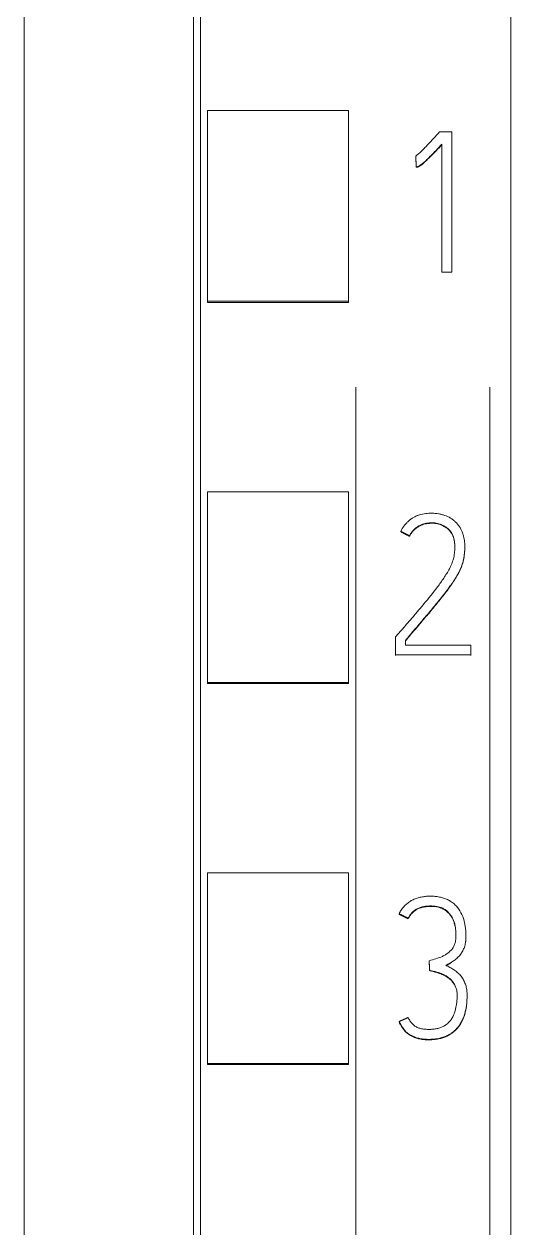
# Model space of a CAD drawing. Header units: millimetres. Extents: x 1359 to 3577, y 1336 to 3557.
# Drawn here: x 2604.27 to 2611.17, y 2962.39 to 2979.45 of the extents above; entities that cross this region are included whole.
import ezdxf

# ---------------------------------------------------------------- set-up
doc = ezdxf.new("R2010")
doc.units = ezdxf.units.MM
doc.layers.add('000-PI-Oprema', color=30, linetype='Continuous', lineweight=5)

msp = doc.modelspace()

# ---------------------------------------------------------------- linework, layer by layer
at = {"layer": '000-PI-Oprema', "color": 0, "linetype": 'ByBlock', "lineweight": 0}
for p, q in [((2611.171, 3041.237), (2611.171, 2927.819)), ((2606.771, 2930.141), (2606.771, 3038.956)), ((2606.871, 2975.522), (2606.871, 2978.224)), ((2606.871, 2978.224), (2608.871, 2978.224)), ((2608.871, 2975.522), (2608.871, 2978.224)), ((2610.332, 2977.922), (2610.158, 2977.922)), ((2610.332, 2975.934), (2610.332, 2977.922)), ((2610.194, 2977.75), (2610.194, 2975.934)), ((2609.822, 2977.577), (2609.822, 2977.57)), ((2609.83, 2977.429), (2609.83, 2977.423)), ((2610.194, 2975.934), (2610.332, 2975.934)), ((2606.871, 2975.506), (2606.871, 2975.522)), ((2606.871, 2975.522), (2608.871, 2975.522)), ((2608.871, 2975.506), (2608.871, 2975.522)), ((2606.871, 2975.506), (2608.871, 2975.506)), ((2608.971, 2974.306), (2608.971, 2910.351)), ((2610.871, 2974.306), (2610.871, 2910.351)), ((2606.871, 2970.12), (2606.871, 2972.822)), ((2606.871, 2972.822), (2608.871, 2972.822)), ((2608.871, 2970.12), (2608.871, 2972.822)), ((2609.611, 2972.261), (2609.611, 2972.255)), ((2609.736, 2972.197), (2609.736, 2972.191)), ((2610.518, 2972.029), (2610.518, 2972.035)), ((2609.536, 2970.765), (2609.536, 2970.51)), ((2609.675, 2970.648), (2609.675, 2970.715)), ((2610.601, 2970.648), (2609.675, 2970.648)), ((2610.601, 2970.51), (2610.601, 2970.648)), ((2609.536, 2970.51), (2609.536, 2970.504)), ((2609.536, 2970.51), (2610.601, 2970.51)), ((2610.601, 2970.51), (2610.601, 2970.504)), ((2606.871, 2970.106), (2606.871, 2970.12)), ((2606.871, 2970.12), (2608.871, 2970.12)), ((2606.871, 2970.106), (2608.871, 2970.106)), ((2608.871, 2970.106), (2608.871, 2970.12)), ((2606.871, 2964.719), (2606.871, 2967.42)), ((2606.871, 2967.42), (2608.871, 2967.42)), ((2608.871, 2964.719), (2608.871, 2967.42)), ((2609.587, 2966.841), (2609.587, 2966.835)), ((2609.715, 2966.778), (2609.715, 2966.771)), ((2610.533, 2966.523), (2610.533, 2966.529)), ((2610.012, 2966.176), (2610.012, 2966.17)), ((2610.02, 2966.038), (2610.02, 2966.031)), ((2610.55, 2965.67), (2610.55, 2965.676)), ((2609.587, 2965.314), (2609.587, 2965.308)), ((2606.871, 2964.706), (2606.871, 2964.719)), ((2606.871, 2964.719), (2608.871, 2964.719)), ((2606.871, 2964.706), (2608.871, 2964.706)), ((2608.871, 2964.706), (2608.871, 2964.719))]:
    msp.add_line(p, q, dxfattribs=at)
for points, knots in [([(2606.671, 2929.856), (2606.671, 2933.196), (2606.671, 2941.161), (2606.671, 2953.801), (2606.671, 2969.287), (2606.671, 2983.582), (2606.671, 2997.792), (2606.671, 3012.358), (2606.671, 3026.528), (2606.671, 3036.098), (2606.671, 3039.142)], [0, 0, 0, 0, 0.091483, 0.21812, 0.346206, 0.515858, 0.610111, 0.736264, 0.916066, 1, 1, 1, 1]), ([(2604.271, 3036.077), (2604.271, 3034.053), (2604.271, 3025.504), (2604.271, 3012.358), (2604.271, 2997.792), (2604.271, 2983.582), (2604.271, 2969.287), (2604.271, 2953.801), (2604.271, 2941.043), (2604.271, 2932.161), (2604.271, 2927.904), (2604.271, 2927.106)], [0, 0, 0, 0, 0.055935, 0.236292, 0.362833, 0.457376, 0.627551, 0.756032, 0.883059, 0.978086, 1, 1, 1, 1]), ([(2610.158, 2977.922), (2610.131, 2977.892), (2610.104, 2977.862), (2610.05, 2977.803), (2610.022, 2977.774), (2609.981, 2977.73), (2609.967, 2977.715), (2609.939, 2977.686), (2609.925, 2977.672), (2609.897, 2977.643), (2609.882, 2977.63), (2609.852, 2977.603), (2609.837, 2977.589), (2609.822, 2977.577)], [0, 0, 0, 0, 0.25, 0.25, 0.5, 0.5, 0.625, 0.625, 0.75, 0.75, 0.875, 0.875, 1, 1, 1, 1]), ([(2609.83, 2977.429), (2609.835, 2977.429), (2609.84, 2977.43), (2609.851, 2977.432), (2609.856, 2977.433), (2609.865, 2977.437), (2609.87, 2977.439), (2609.879, 2977.444), (2609.883, 2977.447), (2609.896, 2977.456), (2609.904, 2977.462), (2609.92, 2977.475), (2609.928, 2977.482), (2609.951, 2977.502), (2609.966, 2977.516), (2609.995, 2977.544), (2610.01, 2977.558), (2610.053, 2977.602), (2610.081, 2977.631), (2610.138, 2977.691), (2610.166, 2977.721), (2610.194, 2977.75)], [0, 0, 0, 0, 0.03125, 0.03125, 0.0625, 0.0625, 0.09375, 0.09375, 0.125, 0.125, 0.1875, 0.1875, 0.25, 0.25, 0.375, 0.375, 0.5, 0.5, 0.75, 0.75, 1, 1, 1, 1]), ([(2610.194, 2977.744), (2610.166, 2977.714), (2610.138, 2977.684), (2610.081, 2977.625), (2610.053, 2977.596), (2610.01, 2977.552), (2609.995, 2977.538), (2609.965, 2977.51), (2609.95, 2977.496), (2609.927, 2977.475), (2609.92, 2977.469), (2609.904, 2977.456), (2609.896, 2977.45), (2609.883, 2977.441), (2609.879, 2977.438), (2609.87, 2977.433), (2609.865, 2977.431), (2609.856, 2977.427), (2609.851, 2977.426), (2609.84, 2977.424), (2609.835, 2977.423), (2609.83, 2977.423)], [0, 0, 0, 0, 0.25, 0.25, 0.5, 0.5, 0.625, 0.625, 0.75, 0.75, 0.8125, 0.8125, 0.875, 0.875, 0.90625, 0.90625, 0.9375, 0.9375, 0.96875, 0.96875, 1, 1, 1, 1]), ([(2609.675, 2970.715), (2609.714, 2970.761), (2609.753, 2970.807), (2609.831, 2970.899), (2609.87, 2970.945), (2609.948, 2971.036), (2609.987, 2971.082), (2610.065, 2971.174), (2610.103, 2971.221), (2610.179, 2971.314), (2610.217, 2971.361), (2610.271, 2971.433), (2610.289, 2971.458), (2610.324, 2971.507), (2610.342, 2971.532), (2610.375, 2971.582), (2610.391, 2971.607), (2610.421, 2971.659), (2610.436, 2971.686), (2610.454, 2971.727), (2610.46, 2971.741), (2610.472, 2971.769), (2610.477, 2971.783), (2610.491, 2971.826), (2610.498, 2971.856), (2610.509, 2971.915), (2610.513, 2971.944), (2610.517, 2971.989), (2610.518, 2972.004), (2610.518, 2972.035), (2610.518, 2972.05), (2610.516, 2972.095), (2610.513, 2972.125), (2610.505, 2972.17), (2610.502, 2972.184), (2610.494, 2972.214), (2610.49, 2972.228), (2610.479, 2972.257), (2610.473, 2972.271), (2610.46, 2972.298), (2610.452, 2972.311), (2610.44, 2972.33), (2610.436, 2972.336), (2610.427, 2972.348), (2610.422, 2972.354), (2610.408, 2972.372), (2610.397, 2972.383), (2610.376, 2972.404), (2610.365, 2972.415), (2610.347, 2972.428), (2610.341, 2972.433), (2610.328, 2972.441), (2610.322, 2972.445), (2610.289, 2972.465), (2610.261, 2972.477), (2610.218, 2972.492), (2610.203, 2972.496), (2610.174, 2972.504), (2610.159, 2972.507), (2610.129, 2972.513), (2610.114, 2972.514), (2610.084, 2972.517), (2610.069, 2972.518), (2610.039, 2972.519), (2610.024, 2972.519), (2609.994, 2972.517), (2609.978, 2972.516), (2609.933, 2972.511), (2609.903, 2972.505), (2609.86, 2972.491), (2609.846, 2972.486), (2609.825, 2972.477), (2609.818, 2972.473), (2609.805, 2972.466), (2609.798, 2972.463), (2609.765, 2972.444), (2609.741, 2972.426), (2609.707, 2972.396), (2609.696, 2972.385), (2609.676, 2972.363), (2609.666, 2972.351), (2609.639, 2972.315), (2609.624, 2972.289), (2609.611, 2972.261)], [0, 0, 0, 0, 0.0625, 0.0625, 0.125, 0.125, 0.1875, 0.1875, 0.25, 0.25, 0.3125, 0.3125, 0.34375, 0.34375, 0.375, 0.375, 0.40625, 0.40625, 0.4375, 0.4375, 0.453125, 0.453125, 0.46875, 0.46875, 0.5, 0.5, 0.53125, 0.53125, 0.546875, 0.546875, 0.5625, 0.5625, 0.59375, 0.59375, 0.609375, 0.609375, 0.625, 0.625, 0.640625, 0.640625, 0.65625, 0.65625, 0.664063, 0.664063, 0.671875, 0.671875, 0.6875, 0.6875, 0.703125, 0.703125, 0.710938, 0.710938, 0.71875, 0.71875, 0.75, 0.75, 0.765625, 0.765625, 0.78125, 0.78125, 0.796875, 0.796875, 0.8125, 0.8125, 0.828125, 0.828125, 0.84375, 0.84375, 0.875, 0.875, 0.890625, 0.890625, 0.898438, 0.898438, 0.90625, 0.90625, 0.9375, 0.9375, 0.953125, 0.953125, 0.96875, 0.96875, 1, 1, 1, 1]), ([(2609.736, 2972.197), (2609.747, 2972.221), (2609.761, 2972.243), (2609.785, 2972.273), (2609.794, 2972.282), (2609.812, 2972.301), (2609.822, 2972.309), (2609.854, 2972.332), (2609.876, 2972.344), (2609.925, 2972.364), (2609.95, 2972.371), (2609.988, 2972.378), (2610.001, 2972.38), (2610.026, 2972.382), (2610.04, 2972.383), (2610.079, 2972.382), (2610.104, 2972.38), (2610.142, 2972.371), (2610.155, 2972.368), (2610.179, 2972.359), (2610.191, 2972.354), (2610.226, 2972.338), (2610.248, 2972.324), (2610.279, 2972.3), (2610.288, 2972.291), (2610.306, 2972.272), (2610.314, 2972.262), (2610.326, 2972.246), (2610.329, 2972.24), (2610.336, 2972.229), (2610.345, 2972.212), (2610.352, 2972.194), (2610.36, 2972.169), (2610.363, 2972.156), (2610.369, 2972.131), (2610.371, 2972.118), (2610.374, 2972.093), (2610.375, 2972.08), (2610.377, 2972.054), (2610.377, 2972.041), (2610.377, 2972.015), (2610.376, 2972.002), (2610.374, 2971.976), (2610.373, 2971.963), (2610.368, 2971.925), (2610.363, 2971.899), (2610.353, 2971.862), (2610.35, 2971.85), (2610.341, 2971.825), (2610.337, 2971.813), (2610.322, 2971.777), (2610.311, 2971.754), (2610.287, 2971.708), (2610.274, 2971.686), (2610.248, 2971.642), (2610.234, 2971.621), (2610.191, 2971.557), (2610.162, 2971.515), (2610.069, 2971.391), (2610.004, 2971.312), (2609.905, 2971.193), (2609.872, 2971.154), (2609.805, 2971.076), (2609.772, 2971.037), (2609.704, 2970.959), (2609.671, 2970.92), (2609.603, 2970.842), (2609.57, 2970.804), (2609.536, 2970.765)], [0, 0, 0, 0, 0.03125, 0.03125, 0.046875, 0.046875, 0.0625, 0.0625, 0.09375, 0.09375, 0.125, 0.125, 0.140625, 0.140625, 0.15625, 0.15625, 0.1875, 0.1875, 0.203125, 0.203125, 0.21875, 0.21875, 0.25, 0.25, 0.265625, 0.265625, 0.28125, 0.28125, 0.289063, 0.289063, 0.296875, 0.3125, 0.3125, 0.328125, 0.328125, 0.34375, 0.34375, 0.359375, 0.359375, 0.375, 0.375, 0.390625, 0.390625, 0.40625, 0.40625, 0.4375, 0.4375, 0.453125, 0.453125, 0.46875, 0.46875, 0.5, 0.5, 0.53125, 0.53125, 0.5625, 0.5625, 0.625, 0.625, 0.75, 0.75, 0.8125, 0.8125, 0.875, 0.875, 0.9375, 0.9375, 1, 1, 1, 1]), ([(2610.377, 2972.026), (2610.377, 2972.036), (2610.377, 2972.047), (2610.375, 2972.07), (2610.374, 2972.083), (2610.371, 2972.108), (2610.369, 2972.121), (2610.364, 2972.147), (2610.361, 2972.16), (2610.353, 2972.184), (2610.349, 2972.196), (2610.34, 2972.214), (2610.337, 2972.22), (2610.331, 2972.231), (2610.327, 2972.237), (2610.309, 2972.264), (2610.291, 2972.283), (2610.266, 2972.304), (2610.261, 2972.308), (2610.25, 2972.315), (2610.234, 2972.326), (2610.206, 2972.342), (2610.182, 2972.352), (2610.157, 2972.361), (2610.144, 2972.364), (2610.106, 2972.373), (2610.081, 2972.376), (2610.028, 2972.377), (2609.989, 2972.373), (2609.951, 2972.365), (2609.926, 2972.357), (2609.914, 2972.353), (2609.89, 2972.343), (2609.878, 2972.338), (2609.855, 2972.325), (2609.844, 2972.319), (2609.812, 2972.295), (2609.794, 2972.277), (2609.769, 2972.247), (2609.762, 2972.236), (2609.748, 2972.214), (2609.742, 2972.203), (2609.736, 2972.191)], [0, 0, 0, 0, 0.034384, 0.034384, 0.076368, 0.076368, 0.118351, 0.118351, 0.160334, 0.160334, 0.202317, 0.202317, 0.223309, 0.223309, 0.244301, 0.244301, 0.328267, 0.328267, 0.349259, 0.349259, 0.370251, 0.412234, 0.454217, 0.454217, 0.496201, 0.496201, 0.580167, 0.580167, 0.664134, 0.706117, 0.706117, 0.7481, 0.7481, 0.790084, 0.790084, 0.832067, 0.832067, 0.916033, 0.916033, 0.958017, 0.958017, 1, 1, 1, 1]), ([(2610.518, 2972.028), (2610.518, 2972.023), (2610.518, 2972.017), (2610.518, 2971.996), (2610.517, 2971.981), (2610.513, 2971.936), (2610.509, 2971.906), (2610.498, 2971.847), (2610.49, 2971.818), (2610.476, 2971.775), (2610.471, 2971.761), (2610.46, 2971.732), (2610.454, 2971.719), (2610.435, 2971.677), (2610.42, 2971.651), (2610.39, 2971.599), (2610.374, 2971.574), (2610.341, 2971.524), (2610.324, 2971.499), (2610.289, 2971.451), (2610.271, 2971.426), (2610.216, 2971.355), (2610.179, 2971.307), (2610.103, 2971.214), (2610.064, 2971.168), (2609.987, 2971.075), (2609.948, 2971.03), (2609.87, 2970.938), (2609.831, 2970.892), (2609.753, 2970.8), (2609.714, 2970.755), (2609.675, 2970.709)], [0, 0, 0, 0, 0.010377, 0.010377, 0.038652, 0.038652, 0.095202, 0.095202, 0.151752, 0.151752, 0.180027, 0.180027, 0.208302, 0.208302, 0.264851, 0.264851, 0.321401, 0.321401, 0.377951, 0.377951, 0.434501, 0.434501, 0.547601, 0.547601, 0.660701, 0.660701, 0.7738, 0.7738, 0.8869, 0.8869, 1, 1, 1, 1]), ([(2609.587, 2966.841), (2609.596, 2966.86), (2609.615, 2966.895), (2609.64, 2966.927), (2609.66, 2966.95), (2609.667, 2966.957), (2609.682, 2966.971), (2609.69, 2966.978), (2609.713, 2966.997), (2609.729, 2967.009), (2609.755, 2967.025), (2609.764, 2967.03), (2609.782, 2967.039), (2609.791, 2967.043), (2609.819, 2967.056), (2609.838, 2967.063), (2609.867, 2967.071), (2609.877, 2967.074), (2609.896, 2967.078), (2609.906, 2967.08), (2609.936, 2967.085), (2609.976, 2967.09), (2610.016, 2967.091), (2610.057, 2967.091), (2610.077, 2967.09), (2610.117, 2967.086), (2610.137, 2967.083), (2610.177, 2967.075), (2610.196, 2967.071), (2610.235, 2967.058), (2610.253, 2967.051), (2610.281, 2967.038), (2610.29, 2967.033), (2610.308, 2967.023), (2610.316, 2967.018), (2610.341, 2967.001), (2610.357, 2966.989), (2610.379, 2966.969), (2610.386, 2966.962), (2610.4, 2966.947), (2610.407, 2966.939), (2610.439, 2966.9), (2610.46, 2966.866), (2610.494, 2966.792), (2610.505, 2966.753), (2610.519, 2966.695), (2610.522, 2966.675), (2610.528, 2966.635), (2610.53, 2966.615), (2610.533, 2966.575), (2610.533, 2966.555), (2610.533, 2966.515), (2610.533, 2966.494), (2610.53, 2966.454), (2610.528, 2966.434), (2610.52, 2966.394), (2610.514, 2966.375), (2610.5, 2966.338), (2610.491, 2966.319), (2610.475, 2966.293), (2610.47, 2966.285), (2610.458, 2966.268), (2610.452, 2966.26), (2610.433, 2966.237), (2610.418, 2966.223), (2610.396, 2966.203), (2610.388, 2966.196), (2610.372, 2966.184), (2610.364, 2966.178), (2610.338, 2966.161), (2610.321, 2966.151), (2610.286, 2966.131), (2610.269, 2966.121), (2610.25, 2966.112)], [0, 0, 0, 0, 0.03125, 0.0625, 0.0625, 0.078125, 0.078125, 0.09375, 0.09375, 0.125, 0.125, 0.140625, 0.140625, 0.15625, 0.15625, 0.1875, 0.1875, 0.203125, 0.203125, 0.21875, 0.21875, 0.25, 0.28125, 0.28125, 0.3125, 0.3125, 0.34375, 0.34375, 0.375, 0.375, 0.40625, 0.40625, 0.421875, 0.421875, 0.4375, 0.4375, 0.46875, 0.46875, 0.484375, 0.484375, 0.5, 0.5, 0.5625, 0.5625, 0.625, 0.625, 0.65625, 0.65625, 0.6875, 0.6875, 0.71875, 0.71875, 0.75, 0.75, 0.78125, 0.78125, 0.8125, 0.8125, 0.84375, 0.84375, 0.859375, 0.859375, 0.875, 0.875, 0.90625, 0.90625, 0.921875, 0.921875, 0.9375, 0.9375, 0.96875, 0.96875, 1, 1, 1, 1]), ([(2610.012, 2966.176), (2610.044, 2966.185), (2610.075, 2966.195), (2610.138, 2966.215), (2610.169, 2966.225), (2610.215, 2966.245), (2610.229, 2966.253), (2610.258, 2966.27), (2610.271, 2966.279), (2610.291, 2966.294), (2610.297, 2966.3), (2610.309, 2966.311), (2610.315, 2966.317), (2610.332, 2966.335), (2610.342, 2966.348), (2610.355, 2966.369), (2610.359, 2966.376), (2610.367, 2966.391), (2610.37, 2966.398), (2610.379, 2966.422), (2610.383, 2966.438), (2610.389, 2966.47), (2610.391, 2966.487), (2610.392, 2966.52), (2610.392, 2966.536), (2610.392, 2966.585), (2610.389, 2966.618), (2610.381, 2966.667), (2610.378, 2966.683), (2610.372, 2966.707), (2610.369, 2966.715), (2610.364, 2966.731), (2610.361, 2966.739), (2610.352, 2966.762), (2610.345, 2966.777), (2610.328, 2966.806), (2610.319, 2966.82), (2610.299, 2966.846), (2610.288, 2966.859), (2610.27, 2966.876), (2610.264, 2966.881), (2610.251, 2966.891), (2610.244, 2966.896), (2610.223, 2966.91), (2610.208, 2966.918), (2610.178, 2966.93), (2610.162, 2966.935), (2610.129, 2966.943), (2610.113, 2966.946), (2610.08, 2966.95), (2610.064, 2966.952), (2610.031, 2966.952), (2610.014, 2966.952), (2609.981, 2966.95), (2609.964, 2966.948), (2609.931, 2966.943), (2609.915, 2966.94), (2609.891, 2966.932), (2609.883, 2966.93), (2609.868, 2966.924), (2609.86, 2966.921), (2609.845, 2966.914), (2609.837, 2966.91), (2609.823, 2966.901), (2609.816, 2966.897), (2609.796, 2966.882), (2609.783, 2966.871), (2609.76, 2966.847), (2609.75, 2966.834), (2609.731, 2966.807), (2609.723, 2966.792), (2609.715, 2966.778)], [0, 0, 0, 0, 0.0625, 0.0625, 0.125, 0.125, 0.15625, 0.15625, 0.1875, 0.1875, 0.203125, 0.203125, 0.21875, 0.21875, 0.25, 0.25, 0.265625, 0.265625, 0.28125, 0.28125, 0.3125, 0.3125, 0.34375, 0.34375, 0.375, 0.375, 0.4375, 0.4375, 0.46875, 0.46875, 0.484375, 0.484375, 0.5, 0.5, 0.53125, 0.53125, 0.5625, 0.5625, 0.59375, 0.59375, 0.609375, 0.609375, 0.625, 0.625, 0.65625, 0.65625, 0.6875, 0.6875, 0.71875, 0.71875, 0.75, 0.75, 0.78125, 0.78125, 0.8125, 0.8125, 0.84375, 0.84375, 0.859375, 0.859375, 0.875, 0.875, 0.890625, 0.890625, 0.90625, 0.90625, 0.9375, 0.9375, 0.96875, 0.96875, 1, 1, 1, 1]), ([(2609.715, 2966.771), (2609.723, 2966.786), (2609.731, 2966.8), (2609.749, 2966.828), (2609.759, 2966.84), (2609.777, 2966.858), (2609.783, 2966.864), (2609.795, 2966.875), (2609.802, 2966.88), (2609.815, 2966.89), (2609.822, 2966.894), (2609.836, 2966.903), (2609.843, 2966.907), (2609.866, 2966.917), (2609.881, 2966.923), (2609.913, 2966.933), (2609.929, 2966.936), (2609.962, 2966.942), (2609.978, 2966.943), (2610.011, 2966.946), (2610.028, 2966.946), (2610.078, 2966.945), (2610.111, 2966.942), (2610.151, 2966.932), (2610.159, 2966.93), (2610.175, 2966.925), (2610.183, 2966.922), (2610.206, 2966.913), (2610.22, 2966.905), (2610.242, 2966.892), (2610.248, 2966.887), (2610.262, 2966.877), (2610.268, 2966.871), (2610.286, 2966.855), (2610.297, 2966.842), (2610.313, 2966.823), (2610.317, 2966.816), (2610.327, 2966.802), (2610.34, 2966.781), (2610.351, 2966.759), (2610.363, 2966.728), (2610.368, 2966.712), (2610.377, 2966.682), (2610.38, 2966.669), (2610.382, 2966.655)], [0, 0, 0, 0, 0.055991, 0.055991, 0.111982, 0.111982, 0.139978, 0.139978, 0.167973, 0.167973, 0.195969, 0.195969, 0.223964, 0.223964, 0.279955, 0.279955, 0.335946, 0.335946, 0.391937, 0.391937, 0.447928, 0.447928, 0.55991, 0.55991, 0.587906, 0.587906, 0.615901, 0.615901, 0.671892, 0.671892, 0.699888, 0.699888, 0.727884, 0.727884, 0.783875, 0.783875, 0.81187, 0.81187, 0.839866, 0.895857, 0.895857, 0.951848, 0.951848, 1, 1, 1, 1]), ([(2610.528, 2966.43), (2610.529, 2966.442), (2610.531, 2966.454), (2610.533, 2966.485), (2610.533, 2966.504), (2610.533, 2966.522)], [0, 0, 0, 0, 0.4, 0.4, 1, 1, 1, 1]), ([(2610.25, 2966.106), (2610.268, 2966.115), (2610.286, 2966.125), (2610.312, 2966.139), (2610.32, 2966.144), (2610.328, 2966.149)], [0, 0, 0, 0, 0.680967, 0.680967, 1, 1, 1, 1]), ([(2610.25, 2966.112), (2610.269, 2966.103), (2610.288, 2966.093), (2610.324, 2966.071), (2610.342, 2966.061), (2610.377, 2966.038), (2610.394, 2966.025), (2610.419, 2966.005), (2610.427, 2965.998), (2610.442, 2965.983), (2610.449, 2965.976), (2610.47, 2965.952), (2610.482, 2965.935), (2610.498, 2965.907), (2610.503, 2965.898), (2610.512, 2965.879), (2610.516, 2965.869), (2610.528, 2965.84), (2610.534, 2965.82), (2610.541, 2965.789), (2610.543, 2965.778), (2610.546, 2965.757), (2610.547, 2965.747), (2610.55, 2965.716), (2610.55, 2965.695), (2610.55, 2965.653), (2610.549, 2965.632), (2610.547, 2965.59), (2610.545, 2965.569), (2610.539, 2965.527), (2610.536, 2965.506), (2610.523, 2965.445), (2610.512, 2965.405), (2610.493, 2965.356), (2610.488, 2965.347), (2610.479, 2965.328), (2610.475, 2965.318), (2610.459, 2965.29), (2610.448, 2965.272), (2610.424, 2965.238), (2610.41, 2965.222), (2610.388, 2965.199), (2610.38, 2965.192), (2610.365, 2965.178), (2610.357, 2965.171), (2610.332, 2965.151), (2610.314, 2965.14), (2610.287, 2965.124), (2610.277, 2965.119), (2610.258, 2965.11), (2610.248, 2965.106), (2610.199, 2965.086), (2610.158, 2965.076), (2610.096, 2965.067), (2610.075, 2965.064), (2610.033, 2965.062), (2610.011, 2965.062), (2609.969, 2965.062), (2609.948, 2965.064), (2609.917, 2965.067), (2609.906, 2965.068), (2609.885, 2965.072), (2609.875, 2965.074), (2609.844, 2965.081), (2609.824, 2965.088), (2609.794, 2965.1), (2609.785, 2965.104), (2609.766, 2965.113), (2609.756, 2965.118), (2609.729, 2965.134), (2609.711, 2965.146), (2609.687, 2965.167), (2609.68, 2965.174), (2609.665, 2965.189), (2609.658, 2965.197), (2609.638, 2965.222), (2609.627, 2965.24), (2609.606, 2965.276), (2609.596, 2965.295), (2609.587, 2965.314)], [0, 0, 0, 0, 0.03125, 0.03125, 0.0625, 0.0625, 0.09375, 0.09375, 0.109375, 0.109375, 0.125, 0.125, 0.15625, 0.15625, 0.171875, 0.171875, 0.1875, 0.1875, 0.21875, 0.21875, 0.234375, 0.234375, 0.25, 0.25, 0.28125, 0.28125, 0.3125, 0.3125, 0.34375, 0.34375, 0.375, 0.375, 0.4375, 0.4375, 0.453125, 0.453125, 0.46875, 0.46875, 0.5, 0.5, 0.53125, 0.53125, 0.546875, 0.546875, 0.5625, 0.5625, 0.59375, 0.59375, 0.609375, 0.609375, 0.625, 0.625, 0.6875, 0.6875, 0.71875, 0.71875, 0.75, 0.75, 0.78125, 0.78125, 0.796875, 0.796875, 0.8125, 0.8125, 0.84375, 0.84375, 0.859375, 0.859375, 0.875, 0.875, 0.90625, 0.90625, 0.921875, 0.921875, 0.9375, 0.9375, 0.96875, 0.96875, 1, 1, 1, 1]), ([(2609.715, 2965.372), (2609.722, 2965.356), (2609.73, 2965.341), (2609.748, 2965.312), (2609.759, 2965.298), (2609.776, 2965.279), (2609.783, 2965.273), (2609.796, 2965.261), (2609.802, 2965.256), (2609.817, 2965.246), (2609.824, 2965.242), (2609.84, 2965.234), (2609.848, 2965.23), (2609.872, 2965.221), (2609.888, 2965.216), (2609.922, 2965.209), (2609.94, 2965.207), (2609.974, 2965.204), (2609.991, 2965.203), (2610.026, 2965.203), (2610.043, 2965.204), (2610.077, 2965.207), (2610.094, 2965.209), (2610.12, 2965.214), (2610.129, 2965.216), (2610.145, 2965.22), (2610.154, 2965.222), (2610.178, 2965.23), (2610.195, 2965.237), (2610.218, 2965.248), (2610.226, 2965.252), (2610.24, 2965.261), (2610.248, 2965.266), (2610.269, 2965.281), (2610.281, 2965.293), (2610.305, 2965.318), (2610.316, 2965.331), (2610.336, 2965.36), (2610.344, 2965.375), (2610.359, 2965.407), (2610.366, 2965.423), (2610.383, 2965.472), (2610.39, 2965.506), (2610.399, 2965.556), (2610.402, 2965.574), (2610.406, 2965.608), (2610.407, 2965.625), (2610.409, 2965.66), (2610.409, 2965.677), (2610.408, 2965.703), (2610.408, 2965.712), (2610.407, 2965.729), (2610.406, 2965.738), (2610.402, 2965.763), (2610.398, 2965.78), (2610.389, 2965.804), (2610.386, 2965.812), (2610.379, 2965.828), (2610.375, 2965.836), (2610.361, 2965.858), (2610.351, 2965.872), (2610.329, 2965.899), (2610.317, 2965.911), (2610.291, 2965.934), (2610.277, 2965.944), (2610.248, 2965.963), (2610.233, 2965.971), (2610.202, 2965.987), (2610.186, 2965.993), (2610.154, 2966.005), (2610.137, 2966.01), (2610.088, 2966.024), (2610.054, 2966.032), (2610.02, 2966.038)], [0, 0, 0, 0, 0.03125, 0.03125, 0.0625, 0.0625, 0.078125, 0.078125, 0.09375, 0.09375, 0.109375, 0.109375, 0.125, 0.125, 0.15625, 0.15625, 0.1875, 0.1875, 0.21875, 0.21875, 0.25, 0.25, 0.28125, 0.28125, 0.296875, 0.296875, 0.3125, 0.3125, 0.34375, 0.34375, 0.359375, 0.359375, 0.375, 0.375, 0.40625, 0.40625, 0.4375, 0.4375, 0.46875, 0.46875, 0.5, 0.5, 0.5625, 0.5625, 0.59375, 0.59375, 0.625, 0.625, 0.65625, 0.65625, 0.671875, 0.671875, 0.6875, 0.6875, 0.71875, 0.71875, 0.734375, 0.734375, 0.75, 0.75, 0.78125, 0.78125, 0.8125, 0.8125, 0.84375, 0.84375, 0.875, 0.875, 0.90625, 0.90625, 0.9375, 0.9375, 1, 1, 1, 1]), ([(2610.02, 2966.031), (2610.054, 2966.026), (2610.088, 2966.018), (2610.137, 2966.004), (2610.154, 2965.999), (2610.186, 2965.987), (2610.202, 2965.98), (2610.225, 2965.969), (2610.233, 2965.965), (2610.248, 2965.956), (2610.255, 2965.952), (2610.277, 2965.938), (2610.291, 2965.928), (2610.311, 2965.911), (2610.317, 2965.905), (2610.329, 2965.892), (2610.335, 2965.886), (2610.352, 2965.866), (2610.362, 2965.852), (2610.375, 2965.83), (2610.379, 2965.822), (2610.383, 2965.814), (2610.383, 2965.813), (2610.383, 2965.813)], [0, 0, 0, 0, 0.234563, 0.234563, 0.351844, 0.351844, 0.469126, 0.469126, 0.527766, 0.527766, 0.586407, 0.586407, 0.703689, 0.703689, 0.762329, 0.762329, 0.82097, 0.82097, 0.938251, 0.938251, 0.996892, 0.996892, 1, 1, 1, 1]), ([(2609.587, 2965.308), (2609.596, 2965.288), (2609.606, 2965.27), (2609.627, 2965.233), (2609.638, 2965.216), (2609.658, 2965.191), (2609.665, 2965.183), (2609.679, 2965.168), (2609.687, 2965.161), (2609.711, 2965.14), (2609.728, 2965.128), (2609.756, 2965.112), (2609.765, 2965.107), (2609.784, 2965.098), (2609.794, 2965.094), (2609.823, 2965.082), (2609.843, 2965.076), (2609.884, 2965.066), (2609.905, 2965.062), (2609.947, 2965.058), (2609.968, 2965.056), (2610.01, 2965.055), (2610.03, 2965.056), (2610.072, 2965.058), (2610.093, 2965.06), (2610.125, 2965.065), (2610.135, 2965.066), (2610.156, 2965.071), (2610.166, 2965.073), (2610.197, 2965.081), (2610.217, 2965.087), (2610.246, 2965.099), (2610.256, 2965.103), (2610.275, 2965.112), (2610.284, 2965.117), (2610.312, 2965.132), (2610.329, 2965.144), (2610.362, 2965.169), (2610.378, 2965.183), (2610.407, 2965.213), (2610.421, 2965.229), (2610.446, 2965.263), (2610.458, 2965.281), (2610.473, 2965.308), (2610.478, 2965.318), (2610.487, 2965.337), (2610.491, 2965.347), (2610.511, 2965.395), (2610.523, 2965.436), (2610.535, 2965.497), (2610.539, 2965.518), (2610.544, 2965.559), (2610.546, 2965.58), (2610.548, 2965.604), (2610.548, 2965.608), (2610.548, 2965.611)], [0, 0, 0, 0, 0.045146, 0.045146, 0.090291, 0.090291, 0.112864, 0.112864, 0.135437, 0.135437, 0.180583, 0.180583, 0.203156, 0.203156, 0.225729, 0.225729, 0.270874, 0.270874, 0.31602, 0.31602, 0.361166, 0.361166, 0.406311, 0.406311, 0.451457, 0.451457, 0.47403, 0.47403, 0.496603, 0.496603, 0.541748, 0.541748, 0.564321, 0.564321, 0.586894, 0.586894, 0.63204, 0.63204, 0.677186, 0.677186, 0.722331, 0.722331, 0.767477, 0.767477, 0.79005, 0.79005, 0.812623, 0.812623, 0.902914, 0.902914, 0.94806, 0.94806, 0.993206, 0.993206, 1, 1, 1, 1])]:
    msp.add_open_spline(points, degree=3, knots=knots, dxfattribs=at)
for points, weights in [([(2609.822, 2977.577), (2609.826, 2977.503), (2609.83, 2977.429)], [0.499999983687, 0.500000016313, 0.499999983687]), ([(2609.83, 2977.423), (2609.826, 2977.497), (2609.822, 2977.57)], [0.499999980934, 0.500000019066, 0.499999980934]), ([(2609.611, 2972.261), (2609.673, 2972.229), (2609.736, 2972.197)], [0.500000117441, 0.499999882559, 0.500000117441]), ([(2609.736, 2972.191), (2609.673, 2972.223), (2609.611, 2972.255)], [0.500000120319, 0.499999879681, 0.500000120319]), ([(2609.715, 2966.778), (2609.651, 2966.809), (2609.587, 2966.841)], [0.500000011101, 0.499999988899, 0.500000011101]), ([(2609.587, 2966.835), (2609.651, 2966.803), (2609.715, 2966.771)], [0.500000016249, 0.499999983751, 0.500000016249]), ([(2610.02, 2966.038), (2610.016, 2966.107), (2610.012, 2966.176)], [0.500000029831, 0.499999970169, 0.500000029831]), ([(2610.012, 2966.17), (2610.016, 2966.101), (2610.02, 2966.031)], [0.500000009772, 0.499999990228, 0.500000009772]), ([(2609.587, 2965.314), (2609.651, 2965.343), (2609.715, 2965.372)], [0.499999744046, 0.500000255954, 0.499999744046])]:
    msp.add_rational_spline(points, weights, degree=2, dxfattribs=at)

doc.saveas('drawing.dxf')
